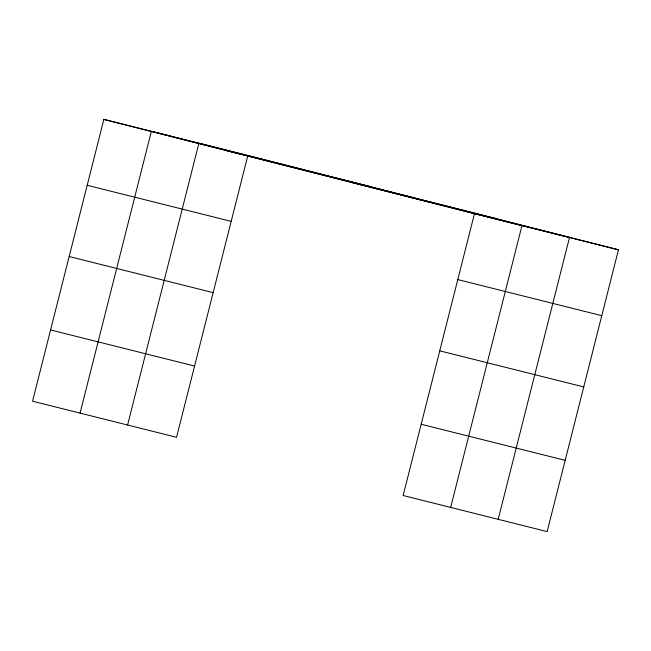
<?xml version="1.0" encoding="UTF-8"?>
<svg xmlns="http://www.w3.org/2000/svg" width="651" height="651" viewBox="0 0 651 651"><rect width="100%" height="100%" fill="white"/><g stroke="black" fill="none" stroke-linecap="round" stroke-linejoin="round"><path stroke-width="0.98" d="M247.852 155.491L103.859 119.402L32.55 401.203L176.543 437.293L247.852 155.491L618.45 249.797L547.141 531.598L403.148 495.509L474.457 213.707L618.45 249.797M80.065 413.116L151.374 131.307L521.972 225.612L450.663 507.422M127.588 425.022L198.897 143.22L569.495 237.525L498.186 519.327M226.157 150.519L370.15 186.609M352.158 182.581L496.152 218.671M87.185 185.283L231.178 221.373M457.783 279.588L601.776 315.678M69.152 256.535L213.146 292.625M439.759 350.84L583.752 386.93M50.583 329.951L194.576 366.041M421.181 424.257L565.174 460.347M103.859 119.402L474.457 213.707"/></g></svg>
